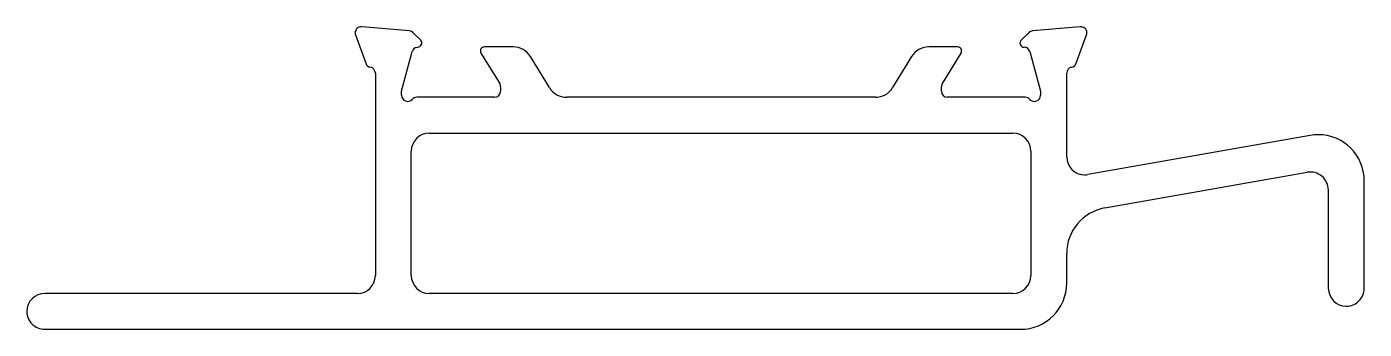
# Model space of a CAD drawing. Extents: x 5.2 to 71.4, y 3.4 to 18.4.
import ezdxf

# ---------------------------------------------------------------- set-up
doc = ezdxf.new("R2010")
doc.units = 0
doc.layers.get('0').update_dxf_attribs({"linetype": 'CONTINUOUS'})

msp = doc.modelspace()

# ---------------------------------------------------------------- linework, layer by layer
for p, q in [((21.466, 18.042), (21.98, 16.631)), ((24.14, 18.236), (21.774, 18.443)), ((24.689, 17.786), (24.326, 18.149)), ((54.797, 18.149), (54.433, 17.786)), ((57.348, 18.443), (54.983, 18.236)), ((57.143, 16.631), (57.656, 18.042)), ((24.486, 17.421), (24.6, 17.451)), ((29.274, 17.444), (27.848, 17.444)), ((51.274, 17.444), (49.849, 17.444)), ((23.748, 15.244), (24.274, 17.209)), ((27.677, 17.14), (28.604, 15.622)), ((31.068, 15.423), (30.127, 16.965)), ((48.995, 16.965), (48.054, 15.423)), ((50.518, 15.622), (51.445, 17.14)), ((54.848, 17.209), (55.374, 15.244)), ((22.448, 16.144), (22.448, 6.112)), ((56.674, 11.991), (56.674, 16.144)), ((23.748, 15.044), (23.748, 15.244)), ((28.648, 15.465), (28.648, 15.244)), ((50.474, 15.244), (50.474, 15.465)), ((55.374, 15.244), (55.374, 15.044)), ((28.348, 14.944), (24.495, 14.944)), ((47.201, 14.944), (31.922, 14.944)), ((54.627, 14.944), (50.774, 14.944)), ((25.115, 13.166), (54.007, 13.166)), ((68.724, 13.056), (57.718, 11.115)), ((24.226, 6.112), (24.226, 12.277)), ((54.896, 12.277), (54.896, 6.112)), ((58.564, 9.459), (68.585, 11.226)), ((71.406, 5.477), (71.406, 10.805)), ((69.628, 10.351), (69.628, 5.477)), ((56.674, 5.731), (56.674, 7.208)), ((21.559, 5.223), (6.078, 5.223)), ((54.007, 5.223), (25.115, 5.223)), ((6.078, 3.445), (54.388, 3.445))]:
    msp.add_line(p, q)
for centre, radius, start, end in [((21.748, 18.144), 0.3, 85, 180), ((21.748, 18.144), 0.3, 180, 200), ((24.114, 17.937), 0.3, 45, 85), ((55.009, 17.937), 0.3, 95, 135), ((57.374, 18.144), 0.3, 0, 95), ((57.374, 18.144), 0.3, 340, 360), ((24.564, 17.131), 0.3, 105, 165), ((24.548, 17.644), 0.2, 285, 45), ((27.848, 17.244), 0.2, 90, 211.4), ((29.274, 16.444), 1, 31.4, 90), ((49.849, 16.444), 1, 90, 148.6), ((51.274, 17.244), 0.2, 328.6, 90), ((54.559, 17.631), 0.2, 129.16534, 272.40907), ((54.558, 17.131), 0.3, 15, 88.2016), ((22.261, 16.733), 0.3, 200, 259.09572), ((56.861, 16.733), 0.3, 280.90428, 340), ((22.148, 16.144), 0.3, 360, 79.09572), ((56.974, 16.144), 0.3, 100.90428, 180), ((28.348, 15.244), 0.3, 270, 0), ((28.348, 15.465), 0.3, 0, 31.4), ((31.922, 15.944), 1, 211.4, 270), ((47.201, 15.944), 1, 270, 328.6), ((50.774, 15.465), 0.3, 148.6, 180), ((50.774, 15.244), 0.3, 180, 270), ((24.048, 15.044), 0.3, 180, 318.18969), ((24.495, 14.644), 0.3, 90, 138.18969), ((54.627, 14.644), 0.3, 41.81031, 90), ((55.074, 15.044), 0.3, 221.81031, 0), ((25.115, 12.277), 0.889, 90, 180), ((54.007, 12.277), 0.889, 0, 90), ((69.12, 10.805), 2.286, 90, 100.00007), ((69.12, 10.805), 2.286, 360, 90), ((57.564, 11.991), 0.889, 180, 270), ((57.564, 11.991), 0.889, 270, 280.00007), ((68.74, 10.351), 0.889, 360, 100), ((58.961, 7.208), 2.286, 100, 180), ((21.559, 6.112), 0.889, 270, 0), ((25.115, 6.112), 0.889, 180, 270), ((54.007, 6.112), 0.889, 270, 0), ((54.388, 5.731), 2.286, 270, 0), ((70.517, 5.477), 0.889, 180, 270), ((70.517, 5.477), 0.889, 269.99996, 0), ((6.078, 4.334), 0.889, 90, 180), ((6.078, 4.334), 0.889, 179.99996, 270)]:
    msp.add_arc(centre, radius, start, end)

doc.saveas('drawing.dxf')
